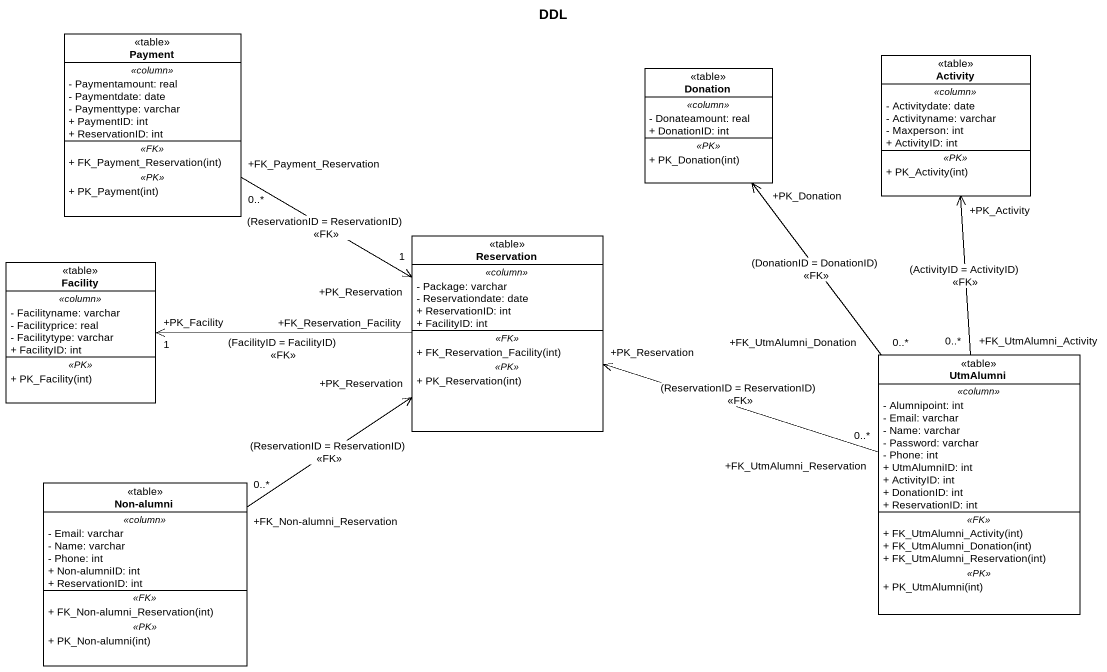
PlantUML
@startuml
title DDL
hide circle
hide empty members
skinparam classAttributeIconSize 0
class Payment <<table>> {
  .. <<column>> ..
  - Paymentamount: real
  - Paymentdate: date
  - Paymenttype: varchar
  + PaymentID: int
  + ReservationID: int
  .. <<FK>> ..
  + FK_Payment_Reservation(int)
  .. <<PK>> ..
  + PK_Payment(int)
}
class Donation <<table>> {
  .. <<column>> ..
  - Donateamount: real
  + DonationID: int
  .. <<PK>> ..
  + PK_Donation(int)
}
class Activity <<table>> {
  .. <<column>> ..
  - Activitydate: date
  - Activityname: varchar
  - Maxperson: int
  + ActivityID: int
  .. <<PK>> ..
  + PK_Activity(int)
}
class Facility <<table>> {
  .. <<column>> ..
  - Facilityname: varchar
  - Facilityprice: real
  - Facilitytype: varchar
  + FacilityID: int
  .. <<PK>> ..
  + PK_Facility(int)
}
class Reservation <<table>> {
  .. <<column>> ..
  - Package: varchar
  - Reservationdate: date
  + ReservationID: int
  + FacilityID: int
  .. <<FK>> ..
  + FK_Reservation_Facility(int)
  .. <<PK>> ..
  + PK_Reservation(int)
}
class UtmAlumni <<table>> {
  .. <<column>> ..
  - Alumnipoint: int
  - Email: varchar
  - Name: varchar
  - Password: varchar
  - Phone: int
  + UtmAlumniID: int
  + ActivityID: int
  + DonationID: int
  + ReservationID: int
  .. <<FK>> ..
  + FK_UtmAlumni_Activity(int)
  + FK_UtmAlumni_Donation(int)
  + FK_UtmAlumni_Reservation(int)
  .. <<PK>> ..
  + PK_UtmAlumni(int)
}
class "Non-alumni" as Non_alumni <<table>> {
  .. <<column>> ..
  - Email: varchar
  - Name: varchar
  - Phone: int
  + Non-alumniID: int
  + ReservationID: int
  .. <<FK>> ..
  + FK_Non-alumni_Reservation(int)
  .. <<PK>> ..
  + PK_Non-alumni(int)
}
Payment "+FK_Payment_Reservation\n0..*" -right-> "+PK_Reservation\n1" Reservation : (ReservationID = ReservationID)\n<<FK>>
Reservation "+FK_Reservation_Facility" -left-> "+PK_Facility\n1" Facility : (FacilityID = FacilityID)\n<<FK>>
UtmAlumni "+FK_UtmAlumni_Donation\n0..*" -up-> "+PK_Donation" Donation : (DonationID = DonationID)\n<<FK>>
UtmAlumni "+FK_UtmAlumni_Activity\n0..*" -up-> "+PK_Activity" Activity : (ActivityID = ActivityID)\n<<FK>>
UtmAlumni "+FK_UtmAlumni_Reservation\n0..*" -left-> "+PK_Reservation" Reservation : (ReservationID = ReservationID)\n<<FK>>
Non_alumni "+FK_Non-alumni_Reservation\n0..*" -up-> "+PK_Reservation" Reservation : (ReservationID = ReservationID)\n<<FK>>
@enduml
